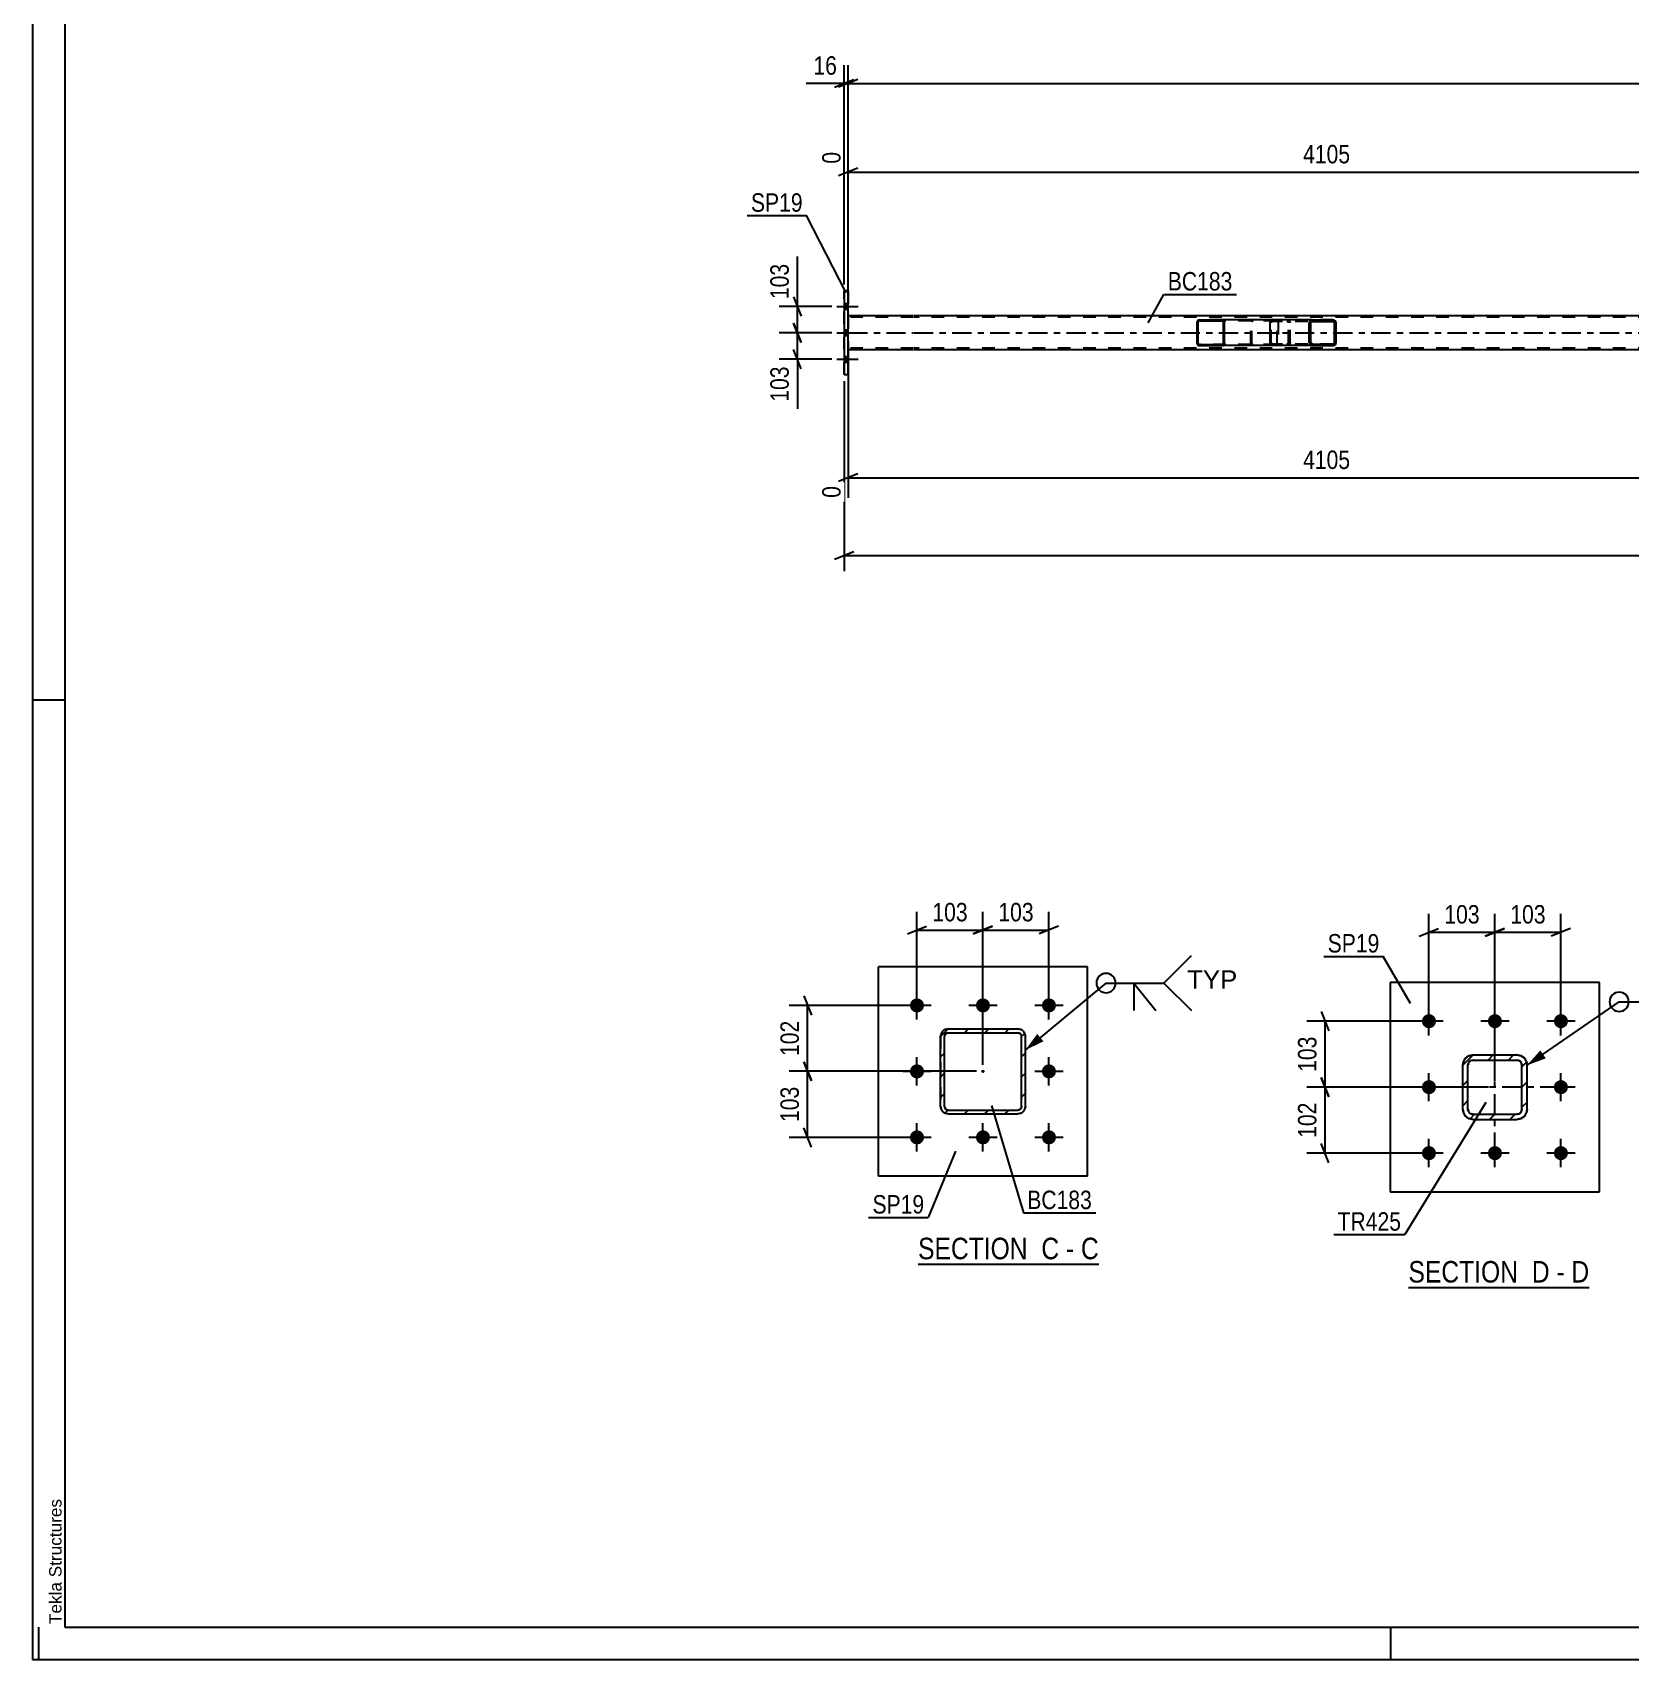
# Model space of a CAD drawing. Header units: millimetres. Extents: x -90 to 751, y -419 to 175.
# Drawn here: x -90.1 to 158.1, y -419.4 to -166.7 of the extents above; entities that cross this region are included whole.
import ezdxf

# ---------------------------------------------------------------- set-up
doc = ezdxf.new("R2010")
doc.units = ezdxf.units.MM
doc.linetypes.add('DXK_LINE_DOT2', pattern=[3.9198, 1.9599, -1.9599])
doc.linetypes.add('DXK_LINE_DOT3', pattern=[5.9187, 2.979, -0.9799, 0.9799, -0.9799])
doc.styles.add('Arial', font='ARIAL.TTF', dxfattribs={"height": 0.2})
doc.styles.add('Arial Narrow', font='ARIALN.TTF', dxfattribs={"height": 0.2})

# ---------------------------------------------------------------- blocks, each defined once
blk = doc.blocks.new('Unknown-814409720-1133')
at = {"color": 5, "linetype": 'Continuous'}
for p, q in [((-90.09, 174.6), (-90.09, -419.4)), ((-85.09, 169.6), (-85.09, -414.4)), ((-85.09, -270.4), (-90.09, -270.4)), ((-89.09, -419.4), (-89.09, -414.4)), ((-85.09, -414.4), (745.91, -414.4)), ((120.91, -419.4), (120.91, -414.4)), ((-90.09, -419.4), (750.91, -419.4))]:
    blk.add_line(p, q, dxfattribs=at)
at = {"color": 174, "linetype": 'Continuous', "style": 'Arial'}
blk.add_text('Tekla Structures', height=1.9102, rotation=90, dxfattribs=at).set_placement((-85.59, -413.9))
blk = doc.blocks.new('Unknown-814409720-15 - 6047')
at = {"color": 6, "linetype": 'Continuous'}
blk.add_line((47.47, -357.98), (75.54, -357.98), dxfattribs=at)
at = {"color": 0, "linetype": 'Continuous'}
blk.add_wipeout([(65.57, -357.23), (65.57, -353.73), (47.47, -353.73), (47.47, -357.23)], dxfattribs=at)
at = {"color": 7, "linetype": 'Continuous', "style": 'Arial Narrow'}
blk.add_text('SECTION ', height=3.34, dxfattribs=at).set_placement((47.47, -357.23))
at = {"color": 0, "linetype": 'Continuous'}
blk.add_wipeout([(69.39, -357.23), (69.39, -353.73), (66.62, -353.73), (66.62, -357.23)], dxfattribs=at)
blk.add_wipeout([(71.72, -357.23), (71.72, -353.73), (70.44, -353.73), (70.44, -357.23)], dxfattribs=at)
at = {"color": 7, "linetype": 'Continuous', "style": 'Arial Narrow'}
blk.add_text('C', height=3.34, dxfattribs=at).set_placement((66.62, -357.23))
at = {"color": 0, "linetype": 'Continuous'}
blk.add_wipeout([(75.54, -357.23), (75.54, -353.73), (72.77, -353.73), (72.77, -357.23)], dxfattribs=at)
at = {"color": 7, "linetype": 'Continuous', "style": 'Arial Narrow'}
for s, p in [('-', (70.44, -357.23)), ('C', (72.77, -357.23))]:
    blk.add_text(s, height=3.34, dxfattribs=at).set_placement(p)
blk = doc.blocks.new('Unknown-814409720-16 - 1618')
at = {"color": 6, "linetype": 'Continuous'}
blk.add_line((123.65, -361.6), (151.72, -361.6), dxfattribs=at)
at = {"color": 0, "linetype": 'Continuous'}
blk.add_wipeout([(141.76, -360.85), (141.76, -357.35), (123.65, -357.35), (123.65, -360.85)], dxfattribs=at)
at = {"color": 7, "linetype": 'Continuous', "style": 'Arial Narrow'}
blk.add_text('SECTION ', height=3.34, dxfattribs=at).set_placement((123.65, -360.85))
at = {"color": 0, "linetype": 'Continuous'}
blk.add_wipeout([(145.58, -360.85), (145.58, -357.35), (142.81, -357.35), (142.81, -360.85)], dxfattribs=at)
blk.add_wipeout([(147.9, -360.85), (147.9, -357.35), (146.63, -357.35), (146.63, -360.85)], dxfattribs=at)
at = {"color": 7, "linetype": 'Continuous', "style": 'Arial Narrow'}
blk.add_text('D', height=3.34, dxfattribs=at).set_placement((142.81, -360.85))
at = {"color": 0, "linetype": 'Continuous'}
blk.add_wipeout([(151.72, -360.85), (151.72, -357.35), (148.95, -357.35), (148.95, -360.85)], dxfattribs=at)
at = {"color": 7, "linetype": 'Continuous', "style": 'Arial Narrow'}
for s, p in [('D', (148.95, -360.85)), ('-', (146.63, -360.85))]:
    blk.add_text(s, height=3.34, dxfattribs=at).set_placement(p)
blk = doc.blocks.new('Part-814409720-5499 - 5475')
at = {"linetype": 'Continuous'}
h = blk.add_hatch(dxfattribs=at)
h.set_pattern_fill('', scale=0.7, style=0, pattern_type=0)
h.set_pattern_definition([(45, (112.3843, -211.605), (-1.57154, 1.57154), [])])
h.paths.add_polyline_path([(112.42, -211.79), (112.38, -211.61), (112.28, -211.45), (112.11, -211.35), (111.92, -211.31), (108.74, -211.31), (108.54, -211.35), (108.38, -211.45), (108.27, -211.61), (108.23, -211.79), (108.23, -214.83), (108.27, -215.01), (108.38, -215.17), (108.54, -215.27), (108.74, -215.31), (111.92, -215.31), (112.11, -215.27), (112.28, -215.17), (112.38, -215.01), (112.42, -214.83)])
h.paths.add_polyline_path([(112.15, -214.92), (112.1, -215), (112.02, -215.05), (111.92, -215.07), (108.74, -215.07), (108.64, -215.05), (108.56, -215), (108.5, -214.92), (108.48, -214.83), (108.48, -211.79), (108.5, -211.7), (108.56, -211.62), (108.64, -211.57), (108.74, -211.55), (111.92, -211.55), (112.02, -211.57), (112.1, -211.62), (112.15, -211.7), (112.17, -211.79), (112.17, -214.83)])
at = {"color": 2, "linetype": 'Continuous'}
for p, q in [((102.16, -211.79), (102.18, -211.61)), ((102.16, -214.83), (102.16, -211.79)), ((102.18, -211.61), (102.24, -211.45)), ((102.24, -211.45), (102.33, -211.35)), ((102.33, -211.35), (102.44, -211.31)), ((108.74, -211.31), (102.44, -211.31)), ((108.27, -211.61), (108.23, -211.79)), ((108.23, -214.83), (108.23, -211.79)), ((108.48, -211.79), (108.5, -211.7)), ((108.48, -214.83), (108.48, -211.79)), ((108.5, -211.7), (108.56, -211.62)), ((108.74, -211.31), (108.54, -211.35)), ((108.56, -211.62), (108.64, -211.57)), ((108.64, -211.57), (108.74, -211.55)), ((108.74, -211.31), (111.92, -211.31)), ((108.74, -211.55), (111.92, -211.55)), ((112.11, -211.35), (111.92, -211.31)), ((111.92, -211.55), (112.02, -211.57)), ((112.02, -211.57), (112.1, -211.62)), ((112.1, -211.62), (112.15, -211.7)), ((112.15, -211.7), (112.17, -211.79)), ((112.17, -214.83), (112.17, -211.79)), ((112.42, -211.79), (112.38, -211.61)), ((112.42, -214.83), (112.42, -211.79)), ((102.18, -215.01), (102.16, -214.83)), ((102.24, -215.17), (102.18, -215.01)), ((102.33, -215.27), (102.24, -215.17)), ((102.44, -215.31), (102.33, -215.27)), ((108.74, -215.31), (102.44, -215.31)), ((108.23, -214.83), (108.27, -215.01)), ((108.5, -214.92), (108.48, -214.83)), ((108.56, -215), (108.5, -214.92)), ((108.54, -215.27), (108.74, -215.31)), ((108.64, -215.05), (108.56, -215)), ((108.74, -215.07), (108.64, -215.05)), ((108.74, -215.07), (111.92, -215.07)), ((108.74, -215.31), (111.92, -215.31)), ((112.02, -215.05), (111.92, -215.07)), ((111.92, -215.31), (112.11, -215.27)), ((112.1, -215), (112.02, -215.05)), ((112.15, -214.92), (112.1, -215)), ((112.17, -214.83), (112.15, -214.92)), ((112.38, -215.01), (112.42, -214.83))]:
    blk.add_line(p, q, dxfattribs=at)
at = {"color": 7, "linetype": 'DXK_LINE_DOT2'}
for p, q in [((102.31, -211.7), (102.3, -211.79)), ((102.3, -214.83), (102.3, -211.79)), ((102.34, -211.62), (102.31, -211.7)), ((102.38, -211.57), (102.34, -211.62)), ((102.44, -211.55), (102.38, -211.57)), ((111.92, -211.55), (102.44, -211.55)), ((103.43, -211.55), (103.43, -211.31)), ((104.77, -211.31), (104.96, -211.35)), ((104.87, -211.57), (104.77, -211.55)), ((104.95, -211.62), (104.87, -211.57)), ((105, -211.7), (104.95, -211.62)), ((105.02, -211.79), (105, -211.7)), ((105.02, -214.83), (105.02, -211.79)), ((105.23, -211.61), (105.27, -211.79)), ((105.27, -214.83), (105.27, -211.79)), ((111.92, -211.31), (108.74, -211.31)), ((102.3, -214.83), (102.31, -214.92)), ((102.31, -214.92), (102.34, -215)), ((102.34, -215), (102.38, -215.05)), ((102.38, -215.05), (102.44, -215.07)), ((111.92, -215.07), (102.44, -215.07)), ((103.43, -215.31), (103.43, -215.07)), ((104.77, -215.07), (104.87, -215.05)), ((104.96, -215.27), (104.77, -215.31)), ((104.87, -215.05), (104.95, -215)), ((104.95, -215), (105, -214.92)), ((105, -214.92), (105.02, -214.83)), ((105.27, -214.83), (105.23, -215.01)), ((111.92, -215.31), (108.74, -215.31))]:
    blk.add_line(p, q, dxfattribs=at)
for centre, start, end in [((104.78, -211.8), 23.8494, 68.8059), ((104.78, -214.81), 291.1941, 336.1506)]:
    blk.add_arc(centre, 0.492, start, end, dxfattribs=at)
at = {"color": 2, "linetype": 'Continuous'}
for centre, start, end in [((108.72, -211.8), 111.1941, 156.1506), ((111.93, -211.8), 23.8494, 68.8059), ((108.72, -214.81), 203.8494, 248.8059), ((111.93, -214.81), 291.1941, 336.1506)]:
    blk.add_arc(centre, 0.492, start, end, dxfattribs=at)
blk = doc.blocks.new('Part-814409720-5592 - 5475')
at = {"color": 2, "linetype": 'Continuous'}
for p, q in [((46.75, -210.67), (36.63, -210.67)), ((623.83, -210.67), (46.85, -210.67)), ((46.75, -215.95), (36.63, -215.95)), ((184.45, -215.95), (46.85, -215.95))]:
    blk.add_line(p, q, dxfattribs=at)
at = {"color": 7, "linetype": 'DXK_LINE_DOT2'}
for p, q in [((36.63, -210.67), (36.63, -210.67)), ((36.63, -210.67), (36.63, -215.95)), ((36.63, -215.95), (36.63, -210.67)), ((46.75, -210.91), (36.63, -210.91)), ((623.83, -210.91), (46.85, -210.91)), ((46.75, -215.71), (36.63, -215.71)), ((36.63, -215.95), (36.63, -215.95)), ((623.83, -215.71), (46.85, -215.71))]:
    blk.add_line(p, q, dxfattribs=at)
at = {"color": 7, "linetype": 'DXK_LINE_DOT3'}
for p, q in [((36.63, -213.31), (46.75, -213.31)), ((46.85, -213.31), (623.83, -213.31))]:
    blk.add_line(p, q, dxfattribs=at)
blk = doc.blocks.new('Part-814409720-5528 - 5475')
at = {"color": 2, "linetype": 'Continuous'}
for p, q in [((36.63, -206.81), (35.99, -206.81)), ((35.99, -206.81), (35.99, -219.81)), ((36.63, -219.81), (36.63, -206.81)), ((35.99, -219.81), (36.63, -219.81))]:
    blk.add_line(p, q, dxfattribs=at)
at = {"color": 7, "linetype": 'DXK_LINE_DOT2'}
for p, q in [((35.99, -219.81), (35.99, -206.81)), ((36.63, -206.81), (36.63, -219.81))]:
    blk.add_line(p, q, dxfattribs=at)
blk = doc.blocks.new('Part-814409720-5530 - 5475')
at = {"linetype": 'Continuous'}
h = blk.add_hatch(dxfattribs=at)
h.set_pattern_fill('', scale=0.7, style=0, pattern_type=0)
h.set_pattern_definition([(45, (95.0522, -211.5063), (-1.57154, 1.57154), [])])
h.paths.add_polyline_path([(95.08, -211.63), (95.05, -211.51), (94.98, -211.4), (94.87, -211.33), (94.74, -211.31), (91.16, -211.31), (91.03, -211.33), (90.92, -211.4), (90.85, -211.51), (90.82, -211.63), (90.82, -214.99), (90.85, -215.11), (90.92, -215.22), (91.03, -215.28), (91.16, -215.31), (94.74, -215.31), (94.87, -215.28), (94.98, -215.22), (95.05, -215.11), (95.08, -214.99)])
h.paths.add_polyline_path([(94.89, -215.05), (94.86, -215.1), (94.8, -215.14), (94.74, -215.15), (91.16, -215.15), (91.1, -215.14), (91.04, -215.1), (91, -215.05), (90.99, -214.99), (90.99, -211.63), (91, -211.57), (91.04, -211.52), (91.1, -211.48), (91.16, -211.47), (94.74, -211.47), (94.8, -211.48), (94.86, -211.52), (94.89, -211.57), (94.91, -211.63), (94.91, -214.99)])
at = {"color": 2, "linetype": 'Continuous'}
for p, q in [((90.85, -211.51), (90.82, -211.63)), ((90.82, -214.99), (90.82, -211.63)), ((90.99, -211.63), (91, -211.57)), ((90.99, -214.99), (90.99, -211.63)), ((91, -211.57), (91.04, -211.52)), ((91.16, -211.31), (91.03, -211.33)), ((91.04, -211.52), (91.1, -211.48)), ((91.1, -211.48), (91.16, -211.47)), ((91.16, -211.31), (94.74, -211.31)), ((91.16, -211.47), (94.74, -211.47)), ((102.44, -211.31), (94.74, -211.31)), ((94.87, -211.33), (94.74, -211.31)), ((94.74, -211.47), (94.8, -211.48)), ((94.8, -211.48), (94.86, -211.52)), ((94.86, -211.52), (94.89, -211.57)), ((94.89, -211.57), (94.91, -211.63)), ((94.91, -214.99), (94.91, -211.63)), ((95.08, -211.63), (95.05, -211.51)), ((95.08, -214.99), (95.08, -211.63)), ((90.82, -214.99), (90.85, -215.11)), ((91, -215.05), (90.99, -214.99)), ((91.04, -215.1), (91, -215.05)), ((91.03, -215.28), (91.16, -215.31)), ((91.1, -215.14), (91.04, -215.1)), ((91.16, -215.15), (91.1, -215.14)), ((91.16, -215.15), (94.74, -215.15)), ((91.16, -215.31), (94.74, -215.31)), ((94.8, -215.14), (94.74, -215.15)), ((94.74, -215.31), (94.87, -215.28)), ((102.44, -215.31), (94.74, -215.31)), ((94.86, -215.1), (94.8, -215.14)), ((94.89, -215.05), (94.86, -215.1)), ((94.91, -214.99), (94.89, -215.05)), ((95.05, -215.11), (95.08, -214.99))]:
    blk.add_line(p, q, dxfattribs=at)
at = {"color": 7, "linetype": 'DXK_LINE_DOT2'}
for p, q in [((94.74, -211.31), (91.16, -211.31)), ((103.09, -211.47), (91.16, -211.47)), ((99.17, -211.63), (99.2, -211.51)), ((99.17, -214.99), (99.17, -211.63)), ((99.35, -211.57), (99.34, -211.63)), ((99.34, -214.99), (99.34, -211.63)), ((99.39, -211.52), (99.35, -211.57)), ((99.38, -211.33), (99.51, -211.31)), ((99.39, -211.52), (99.41, -211.51)), ((99.41, -211.51), (99.45, -211.48)), ((99.45, -211.48), (99.51, -211.47)), ((103.09, -211.31), (102.44, -211.31)), ((103.09, -211.31), (103.22, -211.33)), ((103.15, -211.48), (103.09, -211.47)), ((103.21, -211.52), (103.15, -211.48)), ((103.24, -211.57), (103.21, -211.52)), ((103.26, -211.63), (103.24, -211.57)), ((103.26, -214.99), (103.26, -211.63)), ((103.4, -211.51), (103.43, -211.63)), ((103.43, -211.63), (103.43, -214.99)), ((103.09, -215.15), (91.16, -215.15)), ((94.74, -215.31), (91.16, -215.31)), ((99.2, -215.11), (99.17, -214.99)), ((99.34, -214.99), (99.35, -215.05)), ((99.35, -215.05), (99.39, -215.1)), ((99.51, -215.31), (99.38, -215.28)), ((99.39, -215.1), (99.41, -215.11)), ((99.41, -215.11), (99.45, -215.14)), ((99.45, -215.14), (99.51, -215.15)), ((103.09, -215.31), (102.44, -215.31)), ((103.09, -215.15), (103.15, -215.14)), ((103.22, -215.28), (103.09, -215.31)), ((103.15, -215.14), (103.21, -215.1)), ((103.21, -215.1), (103.24, -215.05)), ((103.24, -215.05), (103.26, -214.99)), ((103.43, -214.99), (103.4, -215.11))]:
    blk.add_line(p, q, dxfattribs=at)
at = {"color": 2, "linetype": 'Continuous'}
for centre, start, end in [((91.15, -211.64), 110.7583, 155.68), ((94.75, -211.64), 24.32, 69.2417), ((91.15, -214.97), 204.32, 249.2417), ((94.75, -214.97), 290.7583, 335.68)]:
    blk.add_arc(centre, 0.331, start, end, dxfattribs=at)
at = {"color": 7, "linetype": 'DXK_LINE_DOT2'}
for centre, start, end in [((99.5, -211.64), 110.7583, 155.6801), ((103.1, -211.64), 24.3199, 69.2417), ((99.5, -214.97), 204.3199, 249.2417), ((103.1, -214.97), 290.7583, 335.6801)]:
    blk.add_arc(centre, 0.331, start, end, dxfattribs=at)
blk = doc.blocks.new('Bolt-814409720-5690 - 5475')
at = {"linetype": 'Continuous'}
for points in [[(36.63, -209.65), (36.63, -208.77), (35.99, -208.77), (35.99, -209.65)], [(36.63, -209.65), (36.63, -208.77), (35.99, -208.77), (35.99, -209.65)], [(36.63, -209.65), (36.63, -208.77), (35.99, -208.77), (35.99, -209.65)], [(36.63, -213.75), (36.63, -212.87), (35.99, -212.87), (35.99, -213.75)], [(36.63, -213.75), (36.63, -212.87), (35.99, -212.87), (35.99, -213.75)], [(36.63, -217.85), (36.63, -216.97), (35.99, -216.97), (35.99, -217.85)], [(36.63, -217.85), (36.63, -216.97), (35.99, -216.97), (35.99, -217.85)], [(36.63, -217.85), (36.63, -216.97), (35.99, -216.97), (35.99, -217.85)]]:
    blk.add_hatch(color=1, dxfattribs=at).paths.add_polyline_path(points)
at = {"color": 1, "linetype": 'Continuous'}
for p, q in [((34.83, -209.21), (38.15, -209.21)), ((34.83, -209.21), (38.15, -209.21)), ((34.83, -209.21), (38.15, -209.21)), ((35.99, -208.77), (36.63, -208.77)), ((35.99, -208.77), (36.63, -208.77)), ((35.99, -208.77), (36.63, -208.77)), ((35.99, -209.65), (36.63, -209.65)), ((35.99, -209.65), (36.63, -209.65)), ((35.99, -209.65), (36.63, -209.65)), ((34.83, -213.31), (38.15, -213.31)), ((34.83, -213.31), (38.15, -213.31)), ((35.99, -212.87), (36.63, -212.87)), ((35.99, -212.87), (36.63, -212.87)), ((35.99, -213.75), (36.63, -213.75)), ((35.99, -213.75), (36.63, -213.75)), ((35.99, -216.97), (36.63, -216.97)), ((35.99, -216.97), (36.63, -216.97)), ((35.99, -216.97), (36.63, -216.97)), ((34.83, -217.41), (38.15, -217.41)), ((34.83, -217.41), (38.15, -217.41)), ((34.83, -217.41), (38.15, -217.41)), ((35.99, -217.85), (36.63, -217.85)), ((35.99, -217.85), (36.63, -217.85)), ((35.99, -217.85), (36.63, -217.85))]:
    blk.add_line(p, q, dxfattribs=at)
blk = doc.blocks.new('Part-814409720-6212 - 6047')
at = {"color": 2, "linetype": 'Continuous'}
for p, q in [((73.8, -311.8), (41.3, -311.8)), ((41.3, -344.3), (41.3, -311.8)), ((73.8, -344.3), (73.8, -311.8)), ((73.8, -344.3), (41.3, -344.3))]:
    blk.add_line(p, q, dxfattribs=at)
blk = doc.blocks.new('Bolt-814409720-6087 - 6047')
at = {"linetype": 'Continuous'}
for points in [[(47.3, -318.9, -1), (47.3, -316.7, -1)], [(57.55, -318.9, -1), (57.55, -316.7, -1)], [(67.8, -318.9, -1), (67.8, -316.7, -1)], [(47.3, -329.15, -1), (47.3, -326.95, -1)], [(67.8, -329.15, -1), (67.8, -326.95, -1)], [(47.3, -339.4, -1), (47.3, -337.2, -1)], [(57.55, -339.4, -1), (57.55, -337.2, -1)], [(67.8, -339.4, -1), (67.8, -337.2, -1)]]:
    blk.add_hatch(color=1, dxfattribs=at).paths.add_polyline_path(points)
at = {"color": 1, "linetype": 'Continuous'}
for p, q in [((47.3, -320), (47.3, -315.6)), ((57.55, -320), (57.55, -315.6)), ((67.8, -320), (67.8, -315.6)), ((49.5, -317.8), (45.1, -317.8)), ((59.75, -317.8), (55.35, -317.8)), ((70, -317.8), (65.6, -317.8)), ((47.3, -330.25), (47.3, -325.85)), ((67.8, -330.25), (67.8, -325.85)), ((49.5, -328.05), (45.1, -328.05)), ((70, -328.05), (65.6, -328.05)), ((47.3, -340.5), (47.3, -336.1)), ((57.55, -340.5), (57.55, -336.1)), ((67.8, -340.5), (67.8, -336.1)), ((49.5, -338.3), (45.1, -338.3)), ((59.75, -338.3), (55.35, -338.3)), ((70, -338.3), (65.6, -338.3))]:
    blk.add_line(p, q, dxfattribs=at)
blk = doc.blocks.new('Part-814409720-6096 - 6047')
at = {"linetype": 'Continuous'}
h = blk.add_hatch(dxfattribs=at)
h.set_pattern_fill('', scale=0.7, style=0, pattern_type=0)
h.set_pattern_definition([(45, (52.1541, -321.4462), (-1.57154, 1.57154), [])])
h.paths.add_polyline_path([(62.95, -321.45), (52.15, -321.45), (51.69, -321.54), (51.31, -321.8), (51.05, -322.19), (50.95, -322.65), (50.95, -333.45), (51.05, -333.91), (51.31, -334.29), (51.69, -334.55), (52.15, -334.65), (62.95, -334.65), (63.41, -334.55), (63.8, -334.29), (64.06, -333.91), (64.15, -333.45), (64.15, -322.65), (64.06, -322.19), (63.8, -321.8), (63.41, -321.54)])
h.paths.add_polyline_path([(63.51, -322.42), (63.55, -322.65), (63.55, -333.45), (63.51, -333.68), (63.38, -333.87), (63.18, -334), (62.95, -334.05), (52.15, -334.05), (51.92, -334), (51.73, -333.87), (51.6, -333.68), (51.55, -333.45), (51.55, -322.65), (51.6, -322.42), (51.73, -322.22), (51.92, -322.09), (52.15, -322.05), (62.95, -322.05), (63.18, -322.09), (63.38, -322.22)])
blk.add_hatch(color=30, dxfattribs=at).paths.add_polyline_path([(57.55, -328.15, -1), (57.55, -327.95, -1)])
at = {"color": 7, "linetype": 'DXK_LINE_DOT2'}
for p, q in [((50.95, -322.65), (51.05, -322.19)), ((50.95, -322.65), (50.95, -333.45)), ((51.6, -322.42), (51.55, -322.65)), ((51.55, -333.45), (51.55, -322.65)), ((51.73, -322.22), (51.6, -322.42)), ((51.69, -321.54), (52.15, -321.45)), ((51.92, -322.09), (51.73, -322.22)), ((52.15, -322.05), (51.92, -322.09)), ((52.15, -321.45), (62.95, -321.45)), ((52.15, -322.05), (62.95, -322.05)), ((62.95, -321.45), (63.41, -321.54)), ((63.18, -322.09), (62.95, -322.05)), ((63.38, -322.22), (63.18, -322.09)), ((63.51, -322.42), (63.38, -322.22)), ((63.55, -322.65), (63.51, -322.42)), ((63.55, -333.45), (63.55, -322.65)), ((64.06, -322.19), (64.15, -322.65)), ((64.15, -333.45), (64.15, -322.65)), ((51.05, -333.91), (50.95, -333.45)), ((51.55, -333.45), (51.6, -333.68)), ((63.51, -333.68), (63.55, -333.45)), ((64.15, -333.45), (64.06, -333.91)), ((51.6, -333.68), (51.73, -333.87)), ((52.15, -334.65), (51.69, -334.55)), ((51.73, -333.87), (51.92, -334)), ((51.92, -334), (52.15, -334.05)), ((52.15, -334.05), (62.95, -334.05)), ((52.15, -334.65), (62.95, -334.65)), ((62.95, -334.05), (63.18, -334)), ((63.41, -334.55), (62.95, -334.65)), ((63.18, -334), (63.38, -333.87)), ((63.38, -333.87), (63.51, -333.68))]:
    blk.add_line(p, q, dxfattribs=at)
at = {"color": 2, "linetype": 'Continuous'}
for p, q in [((51.05, -322.19), (50.95, -322.65)), ((50.95, -322.65), (50.95, -322.65)), ((50.95, -333.45), (50.95, -322.65)), ((51.55, -322.65), (51.6, -322.42)), ((51.55, -322.65), (51.55, -322.65)), ((51.55, -333.45), (51.55, -322.65)), ((51.6, -322.42), (51.73, -322.22)), ((52.15, -321.45), (51.69, -321.54)), ((51.73, -322.22), (51.92, -322.09)), ((51.92, -322.09), (52.15, -322.05)), ((52.15, -321.45), (52.15, -321.45)), ((52.15, -321.45), (62.95, -321.45)), ((52.15, -322.05), (52.15, -322.05)), ((52.15, -322.05), (62.95, -322.05)), ((62.95, -321.45), (62.95, -321.45)), ((63.41, -321.54), (62.95, -321.45)), ((62.95, -322.05), (62.95, -322.05)), ((62.95, -322.05), (63.18, -322.09)), ((63.18, -322.09), (63.38, -322.22)), ((63.38, -322.22), (63.51, -322.42)), ((63.51, -322.42), (63.55, -322.65)), ((63.55, -322.65), (63.55, -322.65)), ((63.55, -333.45), (63.55, -322.65)), ((64.15, -322.65), (64.06, -322.19)), ((64.15, -322.65), (64.15, -322.65)), ((64.15, -333.45), (64.15, -322.65)), ((50.95, -333.45), (50.95, -333.45)), ((50.95, -333.45), (51.05, -333.91)), ((51.55, -333.45), (51.55, -333.45)), ((51.6, -333.68), (51.55, -333.45)), ((63.55, -333.45), (63.51, -333.68)), ((63.55, -333.45), (63.55, -333.45)), ((64.06, -333.91), (64.15, -333.45)), ((64.15, -333.45), (64.15, -333.45)), ((51.73, -333.87), (51.6, -333.68)), ((51.69, -334.55), (52.15, -334.65)), ((51.92, -334), (51.73, -333.87)), ((52.15, -334.05), (51.92, -334)), ((52.15, -334.05), (52.15, -334.05)), ((52.15, -334.05), (62.95, -334.05)), ((52.15, -334.65), (52.15, -334.65)), ((52.15, -334.65), (62.95, -334.65)), ((63.18, -334), (62.95, -334.05)), ((62.95, -334.05), (62.95, -334.05)), ((62.95, -334.65), (63.41, -334.55)), ((62.95, -334.65), (62.95, -334.65)), ((63.38, -333.87), (63.18, -334)), ((63.51, -333.68), (63.38, -333.87))]:
    blk.add_line(p, q, dxfattribs=at)
at = {"color": 7, "linetype": 'DXK_LINE_DOT3'}
blk.add_line((57.55, -328.05), (57.55, -328.05), dxfattribs=at)
at = {"color": 30, "linetype": 'DXK_LINE_DOT3'}
blk.add_line((57.55, -328.05), (57.55, -328.05), dxfattribs=at)
at = {"color": 30, "linetype": 'Continuous'}
blk.add_circle((57.55, -328.05), 0.1, dxfattribs=at)
at = {"color": 7, "linetype": 'DXK_LINE_DOT2'}
for centre, start, end in [((52.15, -322.65), 112.5, 157.5), ((62.95, -322.65), 22.5, 67.5), ((52.15, -333.45), 202.5, 247.5), ((62.95, -333.45), 292.5, 337.5)]:
    blk.add_arc(centre, 1.2, start, end, dxfattribs=at)
at = {"color": 2, "linetype": 'Continuous'}
for centre, start, end in [((52.15, -322.65), 112.5, 157.5), ((62.95, -322.65), 22.5, 67.5), ((52.15, -333.45), 202.5, 247.5), ((62.95, -333.45), 292.5, 337.5)]:
    blk.add_arc(centre, 1.2, start, end, dxfattribs=at)
blk = doc.blocks.new('Bolt-814409720-1630 - 1618')
at = {"linetype": 'Continuous'}
for points in [[(126.83, -321.35, -1), (126.83, -319.15, -1)], [(137.08, -321.35, -1), (137.08, -319.15, -1)], [(147.33, -321.35, -1), (147.33, -319.15, -1)], [(126.83, -331.6, -1), (126.83, -329.4, -1)], [(147.33, -331.6, -1), (147.33, -329.4, -1)], [(126.83, -341.85, -1), (126.83, -339.65, -1)], [(137.08, -341.85, -1), (137.08, -339.65, -1)], [(147.33, -341.85, -1), (147.33, -339.65, -1)]]:
    blk.add_hatch(color=1, dxfattribs=at).paths.add_polyline_path(points)
at = {"color": 1, "linetype": 'Continuous'}
for p, q in [((126.83, -322.45), (126.83, -318.05)), ((137.08, -322.45), (137.08, -318.05)), ((147.33, -322.45), (147.33, -318.05)), ((129.03, -320.25), (124.63, -320.25)), ((139.28, -320.25), (134.88, -320.25)), ((149.53, -320.25), (145.13, -320.25)), ((126.83, -332.7), (126.83, -328.3)), ((147.33, -332.7), (147.33, -328.3)), ((129.03, -330.5), (124.63, -330.5)), ((149.53, -330.5), (145.13, -330.5)), ((126.83, -342.95), (126.83, -338.55)), ((137.08, -342.95), (137.08, -338.55)), ((147.33, -342.95), (147.33, -338.55)), ((129.03, -340.75), (124.63, -340.75)), ((139.28, -340.75), (134.88, -340.75)), ((149.53, -340.75), (145.13, -340.75))]:
    blk.add_line(p, q, dxfattribs=at)
blk = doc.blocks.new('Part-814409720-1693 - 1618')
at = {"linetype": 'Continuous'}
h = blk.add_hatch(dxfattribs=at)
h.set_pattern_fill('', scale=0.7, style=0, pattern_type=0)
h.set_pattern_definition([(45, (133.6847, -325.5025), (-1.57154, 1.57154), [])])
h.paths.add_polyline_path([(140.48, -325.5), (133.68, -325.5), (133.07, -325.62), (132.55, -325.97), (132.21, -326.49), (132.08, -327.1), (132.08, -333.9), (132.21, -334.51), (132.55, -335.03), (133.07, -335.38), (133.68, -335.5), (140.48, -335.5), (141.1, -335.38), (141.62, -335.03), (141.96, -334.51), (142.08, -333.9), (142.08, -327.1), (141.96, -326.49), (141.62, -325.97), (141.1, -325.62)])
h.paths.add_polyline_path([(141.22, -326.8), (141.28, -327.1), (141.28, -333.9), (141.22, -334.21), (141.05, -334.47), (140.79, -334.64), (140.48, -334.7), (133.68, -334.7), (133.38, -334.64), (133.12, -334.47), (132.95, -334.21), (132.88, -333.9), (132.88, -327.1), (132.95, -326.8), (133.12, -326.54), (133.38, -326.36), (133.68, -326.3), (140.48, -326.3), (140.79, -326.36), (141.05, -326.54)])
at = {"color": 7, "linetype": 'DXK_LINE_DOT3'}
for p, q in [((137.08, -340.5), (137.08, -320.5)), ((147.08, -330.5), (127.08, -330.5))]:
    blk.add_line(p, q, dxfattribs=at)
at = {"color": 7, "linetype": 'DXK_LINE_DOT2'}
for p, q in [((133.07, -325.62), (133.68, -325.5)), ((133.68, -325.5), (140.48, -325.5)), ((140.48, -325.5), (141.1, -325.62)), ((132.08, -327.1), (132.21, -326.49)), ((132.08, -333.9), (132.08, -327.1)), ((132.95, -326.8), (132.88, -327.1)), ((132.88, -333.9), (132.88, -327.1)), ((133.68, -326.3), (133.38, -326.36)), ((133.68, -326.3), (140.48, -326.3)), ((140.79, -326.36), (140.48, -326.3)), ((141.28, -327.1), (141.22, -326.8)), ((141.28, -333.9), (141.28, -327.1)), ((141.96, -326.49), (142.08, -327.1)), ((142.08, -333.9), (142.08, -327.1)), ((132.21, -334.51), (132.08, -333.9)), ((132.88, -333.9), (132.95, -334.21)), ((133.68, -335.5), (133.07, -335.38)), ((133.38, -334.64), (133.68, -334.7)), ((133.68, -334.7), (140.48, -334.7)), ((133.68, -335.5), (140.48, -335.5)), ((140.48, -334.7), (140.79, -334.64)), ((141.1, -335.38), (140.48, -335.5)), ((141.22, -334.21), (141.28, -333.9)), ((142.08, -333.9), (141.96, -334.51))]:
    blk.add_line(p, q, dxfattribs=at)
at = {"color": 2, "linetype": 'Continuous'}
for p, q in [((133.68, -325.5), (133.07, -325.62)), ((133.68, -325.5), (140.48, -325.5)), ((141.1, -325.62), (140.48, -325.5)), ((132.21, -326.49), (132.08, -327.1)), ((132.08, -333.9), (132.08, -327.1)), ((132.88, -327.1), (132.95, -326.8)), ((132.88, -333.9), (132.88, -327.1)), ((133.38, -326.36), (133.68, -326.3)), ((133.68, -326.3), (140.48, -326.3)), ((140.48, -326.3), (140.79, -326.36)), ((141.22, -326.8), (141.28, -327.1)), ((141.28, -333.9), (141.28, -327.1)), ((142.08, -327.1), (141.96, -326.49)), ((142.08, -333.9), (142.08, -327.1)), ((132.08, -333.9), (132.21, -334.51)), ((132.95, -334.21), (132.88, -333.9)), ((133.07, -335.38), (133.68, -335.5)), ((133.68, -334.7), (133.38, -334.64)), ((133.68, -334.7), (140.48, -334.7)), ((133.68, -335.5), (140.48, -335.5)), ((140.79, -334.64), (140.48, -334.7)), ((140.48, -335.5), (141.1, -335.38)), ((141.28, -333.9), (141.22, -334.21)), ((141.96, -334.51), (142.08, -333.9))]:
    blk.add_line(p, q, dxfattribs=at)
at = {"color": 7, "linetype": 'DXK_LINE_DOT2'}
for centre, radius, start, end in [((133.68, -327.1), 1.6, 112.5, 157.5), ((140.48, -327.1), 1.6, 22.5, 67.5), ((133.68, -327.1), 0.8, 112.5, 157.5), ((140.48, -327.1), 0.8, 22.5, 67.5), ((133.68, -333.9), 1.6, 202.5, 247.5), ((133.68, -333.9), 0.8, 202.5, 247.5), ((140.48, -333.9), 0.8, 292.5, 337.5), ((140.48, -333.9), 1.6, 292.5, 337.5)]:
    blk.add_arc(centre, radius, start, end, dxfattribs=at)
at = {"color": 2, "linetype": 'Continuous'}
for centre, radius, start, end in [((133.68, -327.1), 1.6, 112.5, 157.5), ((140.48, -327.1), 1.6, 22.5, 67.5), ((133.68, -327.1), 0.8, 112.5, 157.5), ((140.48, -327.1), 0.8, 22.5, 67.5), ((133.68, -333.9), 1.6, 202.5, 247.5), ((133.68, -333.9), 0.8, 202.5, 247.5), ((140.48, -333.9), 0.8, 292.5, 337.5), ((140.48, -333.9), 1.6, 292.5, 337.5)]:
    blk.add_arc(centre, radius, start, end, dxfattribs=at)
blk = doc.blocks.new('Part-814409720-1771 - 1618')
at = {"color": 2, "linetype": 'Continuous'}
for p, q in [((153.33, -314.25), (120.83, -314.25)), ((120.83, -314.25), (120.83, -346.75)), ((153.33, -346.75), (153.33, -314.25)), ((120.83, -346.75), (153.33, -346.75))]:
    blk.add_line(p, q, dxfattribs=at)
blk = doc.blocks.new('StraightDimension-814409720-5846 - 5475')
at = {"color": 7, "linetype": 'Continuous'}
for p, q in [((28.13, -211.81), (29.33, -214.81)), ((34.08, -213.31), (25.88, -213.31)), ((28.73, -217.41), (28.73, -213.31)), ((29.33, -218.91), (28.13, -215.91)), ((34.08, -217.41), (25.88, -217.41))]:
    blk.add_line(p, q, dxfattribs=at)
at = {"color": 0}
blk.add_wipeout([(27.98, -217.93), (23.78, -217.93), (23.78, -224.62), (27.98, -224.62)], dxfattribs=at)
at = {"color": 7, "linetype": 'Continuous'}
blk.add_line((28.73, -217.41), (28.73, -225.14), dxfattribs=at)
blk.add_line((28.73, -217.41), (28.73, -225.14), dxfattribs=at)
at = {"color": 3, "style": 'Arial Narrow'}
blk.add_text('103', height=2.863, rotation=90.0002, dxfattribs=at).set_placement((27.38, -224.02))
blk = doc.blocks.new('StraightDimension-814409720-5859 - 5475')
at = {"color": 7, "linetype": 'Continuous'}
for p, q in [((34.08, -209.21), (25.88, -209.21)), ((28.13, -207.71), (29.33, -210.71)), ((28.73, -213.31), (28.73, -209.21)), ((29.33, -214.81), (28.13, -211.81)), ((34.08, -213.31), (25.88, -213.31))]:
    blk.add_line(p, q, dxfattribs=at)
at = {"color": 0}
blk.add_wipeout([(27.98, -202), (23.78, -202), (23.78, -208.68), (27.98, -208.68)], dxfattribs=at)
at = {"color": 7, "linetype": 'Continuous'}
blk.add_line((28.73, -209.21), (28.73, -201.47), dxfattribs=at)
blk.add_line((28.73, -209.21), (28.73, -201.47), dxfattribs=at)
at = {"color": 3, "style": 'Arial Narrow'}
blk.add_text('103', height=2.863, rotation=90.0002, dxfattribs=at).set_placement((27.38, -208.08))
blk = doc.blocks.new('StraightDimension-814409720-5894 - 5475')
at = {"color": 7, "linetype": 'Continuous'}
for p, q in [((35.99, -220.81), (35.99, -250.32)), ((37.49, -247.32), (34.49, -248.52)), ((35.99, -247.92), (634.69, -247.92))]:
    blk.add_line(p, q, dxfattribs=at)
blk = doc.blocks.new('StraightDimension-814409720-5953 - 5475')
at = {"color": 7, "linetype": 'Continuous'}
for p, q in [((36.63, -216.09), (36.63, -238.95)), ((185.24, -225.35), (185.24, -244.43)), ((38.13, -235.22), (35.13, -236.42)), ((36.63, -235.82), (185.24, -235.82)), ((183.74, -236.42), (186.74, -235.22))]:
    blk.add_line(p, q, dxfattribs=at)
at = {"color": 0}
blk.add_wipeout([(115.19, -235.07), (115.19, -230.87), (106.68, -230.87), (106.68, -235.07)], dxfattribs=at)
at = {"color": 0, "linetype": 'Continuous'}
for points in [[(36.03, -236.52), (31.83, -236.52), (31.83, -239.55), (36.03, -239.55)], [(184.64, -236.52), (180.44, -236.52), (180.44, -245.03), (184.64, -245.03)]]:
    blk.add_wipeout(points, dxfattribs=at)
at = {"color": 3, "style": 'Arial Narrow'}
blk.add_text('4105', height=2.863, dxfattribs=at).set_placement((107.28, -234.47))
at = {"color": 3, "linetype": 'Continuous', "style": 'Arial Narrow'}
for s, height, p in [('0', 2.86, (35.43, -238.95)), ('4105', 2.863, (184.04, -244.43))]:
    blk.add_text(s, height=height, rotation=90.0002, dxfattribs=at).set_placement(p)
blk = doc.blocks.new('StraightDimension-814409720-5974 - 5475')
at = {"color": 7, "linetype": 'Continuous'}
for p, q in [((185.24, -202.06), (185.24, -179.72)), ((36.63, -210.6), (36.63, -185.21)), ((38.13, -187.74), (35.13, -188.94)), ((36.63, -188.34), (185.24, -188.34)), ((183.74, -188.94), (186.74, -187.74))]:
    blk.add_line(p, q, dxfattribs=at)
at = {"color": 0, "linetype": 'Continuous'}
for points in [[(184.64, -179.12), (180.44, -179.12), (180.44, -187.64), (184.64, -187.64)], [(36.03, -184.61), (31.83, -184.61), (31.83, -187.64), (36.03, -187.64)]]:
    blk.add_wipeout(points, dxfattribs=at)
at = {"color": 0}
blk.add_wipeout([(115.19, -187.59), (115.19, -183.39), (106.68, -183.39), (106.68, -187.59)], dxfattribs=at)
at = {"color": 3, "linetype": 'Continuous', "style": 'Arial Narrow'}
for s, height, p in [('4105', 2.863, (184.04, -187.04)), ('0', 2.86, (35.43, -187.04))]:
    blk.add_text(s, height=height, rotation=90.0002, dxfattribs=at).set_placement(p)
at = {"color": 3, "style": 'Arial Narrow'}
blk.add_text('4105', height=2.863, dxfattribs=at).set_placement((107.28, -186.99))
blk = doc.blocks.new('StraightDimension-814409720-14992 - 5475')
at = {"color": 7, "linetype": 'Continuous'}
for p, q in [((36.63, -205.81), (36.63, -171.72)), ((38.13, -173.97), (35.13, -175.17)), ((36.63, -174.57), (634.05, -174.57))]:
    blk.add_line(p, q, dxfattribs=at)
blk = doc.blocks.new('StraightDimension-814409720-14993 - 5475')
at = {"color": 7, "linetype": 'Continuous'}
for p, q in [((35.99, -205.81), (35.99, -171.72)), ((36.63, -205.81), (36.63, -171.72)), ((34.49, -175.17), (37.49, -173.97)), ((38.13, -173.97), (35.13, -175.17)), ((35.99, -174.57), (36.63, -174.57))]:
    blk.add_line(p, q, dxfattribs=at)
at = {"color": 0}
blk.add_wipeout([(35.47, -173.82), (35.47, -169.62), (30.61, -169.62), (30.61, -173.82)], dxfattribs=at)
at = {"color": 7, "linetype": 'Continuous'}
blk.add_line((35.99, -174.57), (30.08, -174.57), dxfattribs=at)
blk.add_line((35.99, -174.57), (30.08, -174.57), dxfattribs=at)
at = {"color": 3, "style": 'Arial Narrow'}
blk.add_text('16', height=2.863, dxfattribs=at).set_placement((31.21, -173.22))
blk = doc.blocks.new('StraightDimension-814409720-6228 - 6047')
at = {"color": 7, "linetype": 'Continuous'}
for p, q in [((46.3, -317.8), (27.45, -317.8)), ((29.7, -316.3), (30.9, -319.3)), ((30.3, -328.04), (30.3, -317.8)), ((56.55, -328.04), (27.45, -328.04)), ((30.9, -329.54), (29.7, -326.54))]:
    blk.add_line(p, q, dxfattribs=at)
at = {"color": 0}
blk.add_wipeout([(29.55, -319.58), (25.35, -319.58), (25.35, -326.26), (29.55, -326.26)], dxfattribs=at)
at = {"color": 3, "style": 'Arial Narrow'}
blk.add_text('102', height=2.863, rotation=90.0002, dxfattribs=at).set_placement((28.95, -325.66))
blk = doc.blocks.new('StraightDimension-814409720-6245 - 6047')
at = {"color": 7, "linetype": 'Continuous'}
for p, q in [((57.55, -327.04), (57.55, -303.24)), ((67.8, -316.8), (67.8, -303.24)), ((56.05, -306.69), (59.05, -305.49)), ((69.3, -305.49), (66.3, -306.69)), ((57.55, -306.09), (67.8, -306.09))]:
    blk.add_line(p, q, dxfattribs=at)
at = {"color": 0}
blk.add_wipeout([(66.02, -305.34), (66.02, -301.14), (59.34, -301.14), (59.34, -305.34)], dxfattribs=at)
at = {"color": 3, "style": 'Arial Narrow'}
blk.add_text('103', height=2.863, dxfattribs=at).set_placement((59.94, -304.74))
blk = doc.blocks.new('StraightDimension-814409720-6220 - 6047')
at = {"color": 7, "linetype": 'Continuous'}
for p, q in [((56.55, -328.04), (27.45, -328.04)), ((29.7, -326.54), (30.9, -329.54)), ((30.3, -338.3), (30.3, -328.04)), ((46.3, -338.3), (27.45, -338.3)), ((30.9, -339.8), (29.7, -336.8))]:
    blk.add_line(p, q, dxfattribs=at)
at = {"color": 0}
blk.add_wipeout([(29.55, -329.83), (25.35, -329.83), (25.35, -336.51), (29.55, -336.51)], dxfattribs=at)
at = {"color": 3, "style": 'Arial Narrow'}
blk.add_text('103', height=2.863, rotation=90.0002, dxfattribs=at).set_placement((28.95, -335.91))
blk = doc.blocks.new('StraightDimension-814409720-6237 - 6047')
at = {"color": 7, "linetype": 'Continuous'}
for p, q in [((47.3, -316.8), (47.3, -303.24)), ((57.55, -327.04), (57.55, -303.24)), ((45.8, -306.69), (48.8, -305.49)), ((59.05, -305.49), (56.05, -306.69)), ((47.3, -306.09), (57.55, -306.09))]:
    blk.add_line(p, q, dxfattribs=at)
at = {"color": 0}
blk.add_wipeout([(55.77, -305.34), (55.77, -301.14), (49.09, -301.14), (49.09, -305.34)], dxfattribs=at)
at = {"color": 3, "style": 'Arial Narrow'}
blk.add_text('103', height=2.863, dxfattribs=at).set_placement((49.69, -304.74))
blk = doc.blocks.new('StraightDimension-814409720-18175 - 1618')
at = {"color": 7, "linetype": 'Continuous'}
for p, q in [((137.08, -329.5), (137.08, -303.58)), ((147.33, -319.25), (147.33, -303.58)), ((135.58, -307.03), (138.58, -305.83)), ((137.08, -306.43), (147.33, -306.43)), ((148.83, -305.83), (145.83, -307.03))]:
    blk.add_line(p, q, dxfattribs=at)
at = {"color": 0}
blk.add_wipeout([(145.55, -305.68), (145.55, -301.48), (138.87, -301.48), (138.87, -305.68)], dxfattribs=at)
at = {"color": 3, "style": 'Arial Narrow'}
blk.add_text('103', height=2.863, dxfattribs=at).set_placement((139.47, -305.08))
blk = doc.blocks.new('StraightDimension-814409720-18176 - 1618')
at = {"color": 7, "linetype": 'Continuous'}
for p, q in [((126.83, -319.25), (126.83, -303.58)), ((137.08, -329.5), (137.08, -303.58)), ((125.33, -307.03), (128.33, -305.83)), ((126.83, -306.43), (137.08, -306.43)), ((138.58, -305.83), (135.58, -307.03))]:
    blk.add_line(p, q, dxfattribs=at)
at = {"color": 0}
blk.add_wipeout([(135.3, -305.68), (135.3, -301.48), (128.62, -301.48), (128.62, -305.68)], dxfattribs=at)
at = {"color": 3, "style": 'Arial Narrow'}
blk.add_text('103', height=2.863, dxfattribs=at).set_placement((129.22, -305.08))
blk = doc.blocks.new('StraightDimension-814409720-18252 - 1618')
at = {"color": 7, "linetype": 'Continuous'}
for p, q in [((125.83, -320.25), (107.85, -320.25)), ((110.1, -318.75), (111.3, -321.75)), ((110.7, -330.5), (110.7, -320.25)), ((136.08, -330.5), (107.85, -330.5)), ((111.3, -332), (110.1, -329))]:
    blk.add_line(p, q, dxfattribs=at)
at = {"color": 0}
blk.add_wipeout([(109.95, -322.04), (105.75, -322.04), (105.75, -328.72), (109.95, -328.72)], dxfattribs=at)
at = {"color": 3, "style": 'Arial Narrow'}
blk.add_text('103', height=2.863, rotation=90.0002, dxfattribs=at).set_placement((109.35, -328.12))
blk = doc.blocks.new('StraightDimension-814409720-18253 - 1618')
at = {"color": 7, "linetype": 'Continuous'}
for p, q in [((136.08, -330.5), (107.85, -330.5)), ((110.1, -329), (111.3, -332)), ((110.7, -340.75), (110.7, -330.5)), ((125.83, -340.75), (107.85, -340.75)), ((111.3, -342.25), (110.1, -339.25))]:
    blk.add_line(p, q, dxfattribs=at)
at = {"color": 0}
blk.add_wipeout([(109.95, -332.29), (105.75, -332.29), (105.75, -338.97), (109.95, -338.97)], dxfattribs=at)
at = {"color": 3, "style": 'Arial Narrow'}
blk.add_text('102', height=2.863, rotation=90.0002, dxfattribs=at).set_placement((109.35, -338.37))
blk = doc.blocks.new('Mark-814409720-5588 - 5475')
at = {"color": 0}
blk.add_wipeout([(96.31, -206.74), (96.31, -203.74), (86.26, -203.74), (86.26, -206.74)], dxfattribs=at)
blk.add_wipeout([(96.31, -206.74), (96.31, -203.74), (86.26, -203.74), (86.26, -206.74)], dxfattribs=at)
at = {"color": 30, "linetype": 'Continuous'}
for p, q in [((83.21, -211.77), (85.66, -207.34)), ((85.66, -207.34), (96.91, -207.34))]:
    blk.add_line(p, q, dxfattribs=at)
at = {"color": 3, "style": 'Arial Narrow'}
blk.add_text('BC183', height=2.863, dxfattribs=at).set_placement((86.26, -206.74))
blk = doc.blocks.new('Mark-814409720-5524 - 5475')
at = {"color": 0}
blk.add_wipeout([(29.54, -194.51), (29.54, -191.51), (21.51, -191.51), (21.51, -194.51)], dxfattribs=at)
blk.add_wipeout([(29.54, -194.51), (29.54, -191.51), (21.51, -191.51), (21.51, -194.51)], dxfattribs=at)
at = {"color": 30, "linetype": 'Continuous'}
for p in [(20.91, -195.11), (36.28, -207.08)]:
    blk.add_line(p, (30.14, -195.11), dxfattribs=at)
at = {"color": 3, "style": 'Arial Narrow'}
blk.add_text('SP19', height=2.863, dxfattribs=at).set_placement((21.51, -194.51))
blk = doc.blocks.new('Mark-814409720-6092 - 6047')
at = {"color": 0}
blk.add_wipeout([(74.48, -349.44), (74.48, -346.44), (64.43, -346.44), (64.43, -349.44)], dxfattribs=at)
blk.add_wipeout([(74.48, -349.44), (74.48, -346.44), (64.43, -346.44), (64.43, -349.44)], dxfattribs=at)
at = {"color": 30, "linetype": 'Continuous'}
for p, q in [((58.85, -333.35), (63.83, -350.04)), ((63.83, -350.04), (75.08, -350.04))]:
    blk.add_line(p, q, dxfattribs=at)
at = {"color": 3, "style": 'Arial Narrow'}
blk.add_text('BC183', height=2.863, dxfattribs=at).set_placement((64.43, -349.44))
blk = doc.blocks.new('WeldMark-814409720-6253 - 6047')
at = {"linetype": 'Continuous'}
blk.add_hatch(color=30, dxfattribs=at).paths.add_polyline_path([(66.94, -323.39), (64.15, -324.73), (65.98, -322.23)])
at = {"color": 30, "linetype": 'Continuous'}
for p, q in [((64.15, -324.73), (76.67, -314.32)), ((76.67, -314.32), (85.67, -314.32))]:
    blk.add_line(p, q, dxfattribs=at)
at = {"color": 3, "linetype": 'Continuous'}
for q in [(84.39, -318.61), (80.96, -318.61)]:
    blk.add_line((80.96, -314.32), q, dxfattribs=at)
for start, end in [(90, 270), (270, 90)]:
    blk.add_arc((76.67, -314.32), 1.5, start, end, dxfattribs=at)
at = {"color": 0, "linetype": 'Continuous'}
blk.add_wipeout([(97.05, -315.22), (97.05, -312.22), (89.27, -312.22), (89.27, -315.22)], dxfattribs=at)
blk.add_wipeout([(97.05, -315.22), (97.05, -312.22), (89.27, -312.22), (89.27, -315.22)], dxfattribs=at)
at = {"color": 3, "linetype": 'Continuous'}
for q in [(89.96, -310.04), (89.96, -318.61)]:
    blk.add_line((85.67, -314.32), q, dxfattribs=at)
at = {"color": 3, "linetype": 'Continuous', "style": 'Arial'}
blk.add_text('TYP', height=2.865, dxfattribs=at).set_placement((89.27, -315.22))
blk = doc.blocks.new('Mark-814409720-6208 - 6047')
at = {"color": 0}
blk.add_wipeout([(48.43, -350.13), (48.43, -347.13), (40.39, -347.13), (40.39, -350.13)], dxfattribs=at)
blk.add_wipeout([(48.43, -350.13), (48.43, -347.13), (40.39, -347.13), (40.39, -350.13)], dxfattribs=at)
at = {"color": 30, "linetype": 'Continuous'}
for p in [(53.27, -340.43), (39.79, -350.73)]:
    blk.add_line(p, (49.03, -350.73), dxfattribs=at)
at = {"color": 3, "style": 'Arial Narrow'}
blk.add_text('SP19', height=2.863, dxfattribs=at).set_placement((40.39, -350.13))
blk = doc.blocks.new('WeldMark-814409720-1858 - 1618')
at = {"linetype": 'Continuous'}
blk.add_hatch(color=30, dxfattribs=at).paths.add_polyline_path([(144.98, -326.02), (142.08, -327.1), (144.13, -324.78)])
at = {"color": 30, "linetype": 'Continuous'}
for p, q in [((142.08, -327.1), (156.38, -317.24)), ((156.38, -317.24), (165.38, -317.24))]:
    blk.add_line(p, q, dxfattribs=at)
at = {"color": 3, "linetype": 'Continuous'}
for q in [(164.1, -321.52), (160.67, -321.52)]:
    blk.add_line((160.67, -317.24), q, dxfattribs=at)
for start, end in [(90, 270), (270, 90)]:
    blk.add_arc((156.38, -317.24), 1.5, start, end, dxfattribs=at)
at = {"color": 0, "linetype": 'Continuous'}
blk.add_wipeout([(176.76, -318.14), (176.76, -315.14), (168.98, -315.14), (168.98, -318.14)], dxfattribs=at)
blk.add_wipeout([(176.76, -318.14), (176.76, -315.14), (168.98, -315.14), (168.98, -318.14)], dxfattribs=at)
at = {"color": 3, "linetype": 'Continuous'}
for q in [(169.67, -312.95), (169.67, -321.52)]:
    blk.add_line((165.38, -317.24), q, dxfattribs=at)
at = {"color": 3, "linetype": 'Continuous', "style": 'Arial'}
blk.add_text('TYP', height=2.865, dxfattribs=at).set_placement((168.98, -318.14))
blk = doc.blocks.new('Mark-814409720-1689 - 1618')
at = {"color": 0}
blk.add_wipeout([(122.5, -352.79), (122.5, -349.79), (112.64, -349.79), (112.64, -352.79)], dxfattribs=at)
blk.add_wipeout([(122.5, -352.79), (122.5, -349.79), (112.64, -349.79), (112.64, -352.79)], dxfattribs=at)
at = {"color": 30, "linetype": 'Continuous'}
for p in [(135.69, -332.88), (112.04, -353.39)]:
    blk.add_line(p, (123.1, -353.39), dxfattribs=at)
at = {"color": 3, "style": 'Arial Narrow'}
blk.add_text('TR425', height=2.863, dxfattribs=at).set_placement((112.64, -352.79))
blk = doc.blocks.new('Mark-814409720-1767 - 1618')
at = {"color": 0}
blk.add_wipeout([(119.14, -309.58), (119.14, -306.58), (111.1, -306.58), (111.1, -309.58)], dxfattribs=at)
blk.add_wipeout([(119.14, -309.58), (119.14, -306.58), (111.1, -306.58), (111.1, -309.58)], dxfattribs=at)
at = {"color": 30, "linetype": 'Continuous'}
for p in [(110.5, -310.18), (123.98, -317.48)]:
    blk.add_line(p, (119.74, -310.18), dxfattribs=at)
at = {"color": 3, "style": 'Arial Narrow'}
blk.add_text('SP19', height=2.863, dxfattribs=at).set_placement((111.1, -309.58))

msp = doc.modelspace()

# ---------------------------------------------------------------- block references
for name in ['Unknown-814409720-1133', 'Part-814409720-5528 - 5475', 'Bolt-814409720-5690 - 5475', 'Part-814409720-5592 - 5475', 'Part-814409720-5530 - 5475', 'Part-814409720-5499 - 5475', 'Part-814409720-6212 - 6047', 'Bolt-814409720-6087 - 6047', 'Part-814409720-1771 - 1618', 'Bolt-814409720-1630 - 1618', 'Part-814409720-1693 - 1618', 'Part-814409720-6096 - 6047']:
    msp.add_blockref(name, (0, 0))

# ---------------------------------------------------------------- next in the draw order: block references
for name in ['StraightDimension-814409720-5846 - 5475', 'StraightDimension-814409720-18175 - 1618', 'Mark-814409720-1767 - 1618', 'StraightDimension-814409720-6228 - 6047', 'Mark-814409720-6092 - 6047', 'Unknown-814409720-15 - 6047', 'Unknown-814409720-16 - 1618']:
    msp.add_blockref(name, (0, 0))

# ---------------------------------------------------------------- next in the draw order: block references
for name in ['StraightDimension-814409720-5859 - 5475', 'StraightDimension-814409720-5894 - 5475', 'StraightDimension-814409720-6245 - 6047', 'StraightDimension-814409720-18176 - 1618', 'WeldMark-814409720-1858 - 1618']:
    msp.add_blockref(name, (0, 0))

# ---------------------------------------------------------------- next in the draw order: block references
for name in ['StraightDimension-814409720-5974 - 5475', 'StraightDimension-814409720-5953 - 5475', 'WeldMark-814409720-6253 - 6047', 'StraightDimension-814409720-18252 - 1618', 'StraightDimension-814409720-6220 - 6047']:
    msp.add_blockref(name, (0, 0))

# ---------------------------------------------------------------- next in the draw order: block references
for name in ['StraightDimension-814409720-14992 - 5475', 'StraightDimension-814409720-6237 - 6047', 'StraightDimension-814409720-18253 - 1618', 'Mark-814409720-6208 - 6047']:
    msp.add_blockref(name, (0, 0))

# ---------------------------------------------------------------- next in the draw order: block references
for name in ['StraightDimension-814409720-14993 - 5475', 'Mark-814409720-5588 - 5475', 'Mark-814409720-1689 - 1618']:
    msp.add_blockref(name, (0, 0))

# ---------------------------------------------------------------- next in the draw order: block references
msp.add_blockref('Mark-814409720-5524 - 5475', (0, 0))

doc.saveas('drawing.dxf')
